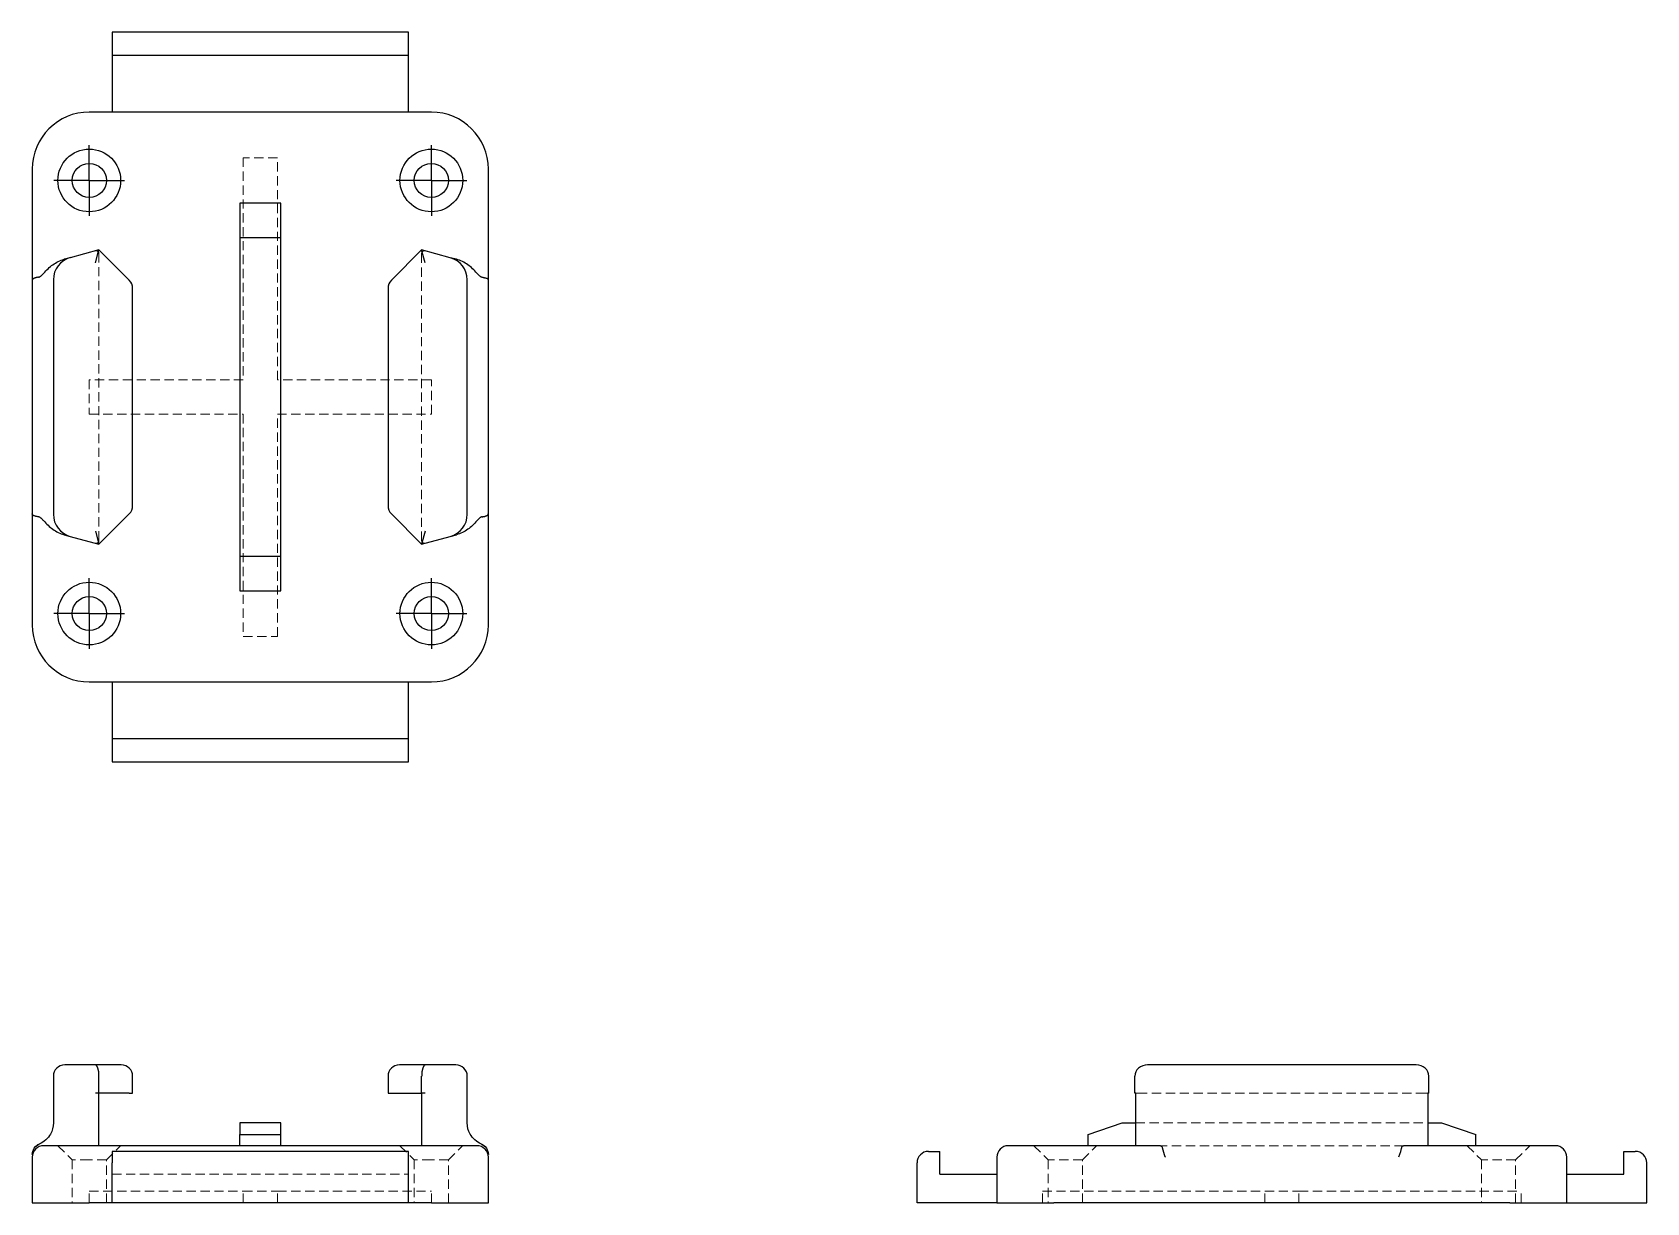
# Model space of a CAD drawing. Header units: millimetres. Extents: x 52 to 273, y 48 to 208.
import ezdxf

# ---------------------------------------------------------------- set-up
doc = ezdxf.new("R2010")
doc.units = ezdxf.units.MM
doc.linetypes.add('HIDDEN', pattern=[1.905, 1.27, -0.635])
doc.layers.add('10', color=7, linetype='Continuous')

# ---------------------------------------------------------------- blocks, each defined once
blk = doc.blocks.new('SW_CENTERMARKSYMBOL_0')
at = {"layer": '10', "color": 0}
for p, q in [((0, 2.5), (0, 4.84375)), ((0, 0), (0, 2.5)), ((-2.5, 0), (-4.84375, 0)), ((0, 0), (-2.5, 0)), ((0, 0), (0, -2.5)), ((0, 0), (2.5, 0)), ((2.5, 0), (4.84375, 0)), ((0, -2.5), (0, -4.84375))]:
    blk.add_line(p, q, dxfattribs=at)
blk = doc.blocks.new('SW_CENTERMARKSYMBOL_1')
at = {"layer": '10', "color": 0}
for p, q in [((0, 2.5), (0, 4.84375)), ((0, 0), (0, 2.5)), ((-2.5, 0), (-4.84375, 0)), ((0, 0), (-2.5, 0)), ((0, 0), (0, -2.5)), ((0, 0), (2.5, 0)), ((2.5, 0), (4.84375, 0)), ((0, -2.5), (0, -4.84375))]:
    blk.add_line(p, q, dxfattribs=at)
blk = doc.blocks.new('SW_CENTERMARKSYMBOL_2')
at = {"layer": '10', "color": 0}
for p, q in [((0, 2.5), (0, 4.84375)), ((0, 0), (0, 2.5)), ((-2.5, 0), (-4.84375, 0)), ((0, 0), (-2.5, 0)), ((0, 0), (0, -2.5)), ((0, 0), (2.5, 0)), ((2.5, 0), (4.84375, 0)), ((0, -2.5), (0, -4.84375))]:
    blk.add_line(p, q, dxfattribs=at)
blk = doc.blocks.new('SW_CENTERMARKSYMBOL_3')
at = {"layer": '10', "color": 0}
for p, q in [((0, 2.5), (0, 4.84375)), ((0, 0), (0, 2.5)), ((-2.5, 0), (-4.84375, 0)), ((0, 0), (-2.5, 0)), ((0, 0), (0, -2.5)), ((0, 0), (2.5, 0)), ((2.5, 0), (4.84375, 0)), ((0, -2.5), (0, -4.84375))]:
    blk.add_line(p, q, dxfattribs=at)

msp = doc.modelspace()

# ---------------------------------------------------------------- linework, layer by layer
at = {"color": 7, "linetype": 'Continuous', "lineweight": 25}
for p, q in [((103.31, 208), (62.69, 208)), ((103.31, 206.44), (103.31, 208)), ((62.69, 206.44), (62.69, 204.88)), ((103.31, 204.88), (103.31, 206.44)), ((62.69, 204.88), (103.31, 204.88)), ((62.69, 204.88), (62.69, 197.06)), ((103.31, 197.06), (103.31, 204.88)), ((106.44, 197.06), (59.56, 197.06)), ((51.75, 189.25), (51.75, 174)), ((114.25, 174), (114.25, 189.25)), ((85.81, 184.56), (80.19, 184.56)), ((80.19, 184.56), (80.19, 179.88)), ((85.81, 179.88), (85.81, 184.56)), ((80.19, 179.88), (85.81, 179.88)), ((80.19, 179.88), (80.19, 136.12)), ((85.81, 136.12), (85.81, 179.88)), ((56.96, 177.1), (56.12, 176.88)), ((60.89, 178.16), (56.96, 177.1)), ((60.42, 176.41), (60.89, 178.16)), ((65.04, 174), (60.89, 178.16)), ((105.11, 178.16), (100.96, 174)), ((105.58, 176.41), (105.11, 178.16)), ((109.04, 177.1), (105.11, 178.16)), ((109.88, 176.88), (109.04, 177.1)), ((51.75, 173.05), (51.75, 142.95)), ((54.64, 174.08), (54.64, 141.92)), ((65.5, 143.1), (65.5, 172.9)), ((100.5, 172.9), (100.5, 143.1)), ((111.36, 141.92), (111.36, 174.08)), ((114.25, 142.95), (114.25, 173.05)), ((51.75, 142), (51.75, 126.75)), ((60.89, 137.84), (65.04, 142)), ((100.96, 142), (105.11, 137.84)), ((114.25, 126.75), (114.25, 142)), ((60.42, 139.59), (60.89, 137.84)), ((105.58, 139.59), (105.11, 137.84)), ((56.12, 139.12), (56.96, 138.9)), ((56.96, 138.9), (60.89, 137.84)), ((105.11, 137.84), (109.04, 138.9)), ((109.04, 138.9), (109.88, 139.12)), ((85.81, 136.12), (80.19, 136.12)), ((80.19, 136.12), (80.19, 131.44)), ((85.81, 131.44), (85.81, 136.12)), ((80.19, 131.44), (85.81, 131.44)), ((59.56, 118.94), (106.44, 118.94)), ((62.69, 118.94), (62.69, 111.12)), ((103.31, 111.12), (103.31, 118.94)), ((103.31, 111.12), (62.69, 111.12)), ((62.69, 111.12), (62.69, 109.56)), ((103.31, 109.56), (103.31, 111.12)), ((62.69, 109.56), (62.69, 108)), ((103.31, 108), (103.31, 109.56)), ((62.69, 108), (103.31, 108)), ((57.36, 66.45), (56.2, 66.45)), ((60.42, 66.45), (57.36, 66.45)), ((63.94, 66.45), (60.42, 66.45)), ((105.58, 66.45), (102.06, 66.45)), ((108.64, 66.45), (105.58, 66.45)), ((109.8, 66.45), (108.64, 66.45)), ((205.41, 66.45), (204.59, 66.45)), ((206.92, 66.45), (205.41, 66.45)), ((239.08, 66.45), (206.92, 66.45)), ((240.59, 66.45), (239.08, 66.45)), ((241.41, 66.45), (240.59, 66.45)), ((54.64, 64.89), (54.64, 58.48)), ((60.89, 62.55), (60.89, 64.89)), ((65.5, 62.55), (65.5, 64.89)), ((100.5, 64.89), (100.5, 62.55)), ((105.11, 62.55), (105.11, 64.89)), ((111.36, 58.48), (111.36, 64.89)), ((202.84, 62.55), (202.84, 64.89)), ((243.16, 62.55), (243.16, 64.89)), ((60.89, 62.55), (60.4, 62.55)), ((65.04, 62.55), (60.89, 62.55)), ((60.89, 55.36), (60.89, 62.55)), ((65.04, 62.55), (65.5, 62.55)), ((100.5, 62.55), (100.96, 62.55)), ((100.96, 62.55), (105.11, 62.55)), ((105.6, 62.55), (105.11, 62.55)), ((105.11, 62.55), (105.11, 55.36)), ((202.98, 62.55), (202.84, 62.55)), ((202.96, 62.55), (202.96, 55.36)), ((243.16, 62.55), (243.02, 62.55)), ((243.04, 55.36), (243.04, 62.55)), ((80.19, 58.48), (80.19, 56.92)), ((85.81, 58.48), (80.19, 58.48)), ((85.81, 56.92), (85.81, 58.48)), ((196.44, 56.92), (201.12, 58.48)), ((201.12, 58.48), (202.96, 58.48)), ((243.04, 58.48), (244.88, 58.48)), ((244.88, 58.48), (249.56, 56.92)), ((59.56, 55.36), (53.31, 55.36)), ((106.44, 55.36), (59.56, 55.36)), ((80.19, 55.36), (80.19, 56.92)), ((80.19, 56.92), (85.81, 56.92)), ((85.81, 55.36), (85.81, 56.92)), ((112.69, 55.36), (106.44, 55.36)), ((191.75, 55.36), (185.5, 55.36)), ((206.03, 55.36), (191.75, 55.36)), ((196.44, 55.36), (196.44, 56.92)), ((254.25, 55.36), (239.97, 55.36)), ((249.56, 55.36), (249.56, 56.92)), ((260.5, 55.36), (254.25, 55.36)), ((51.75, 53.8), (51.75, 47.55)), ((52.26, 55.29), (52.15, 55.19)), ((103.31, 54.58), (62.69, 54.58)), ((62.69, 54.58), (62.69, 53.02)), ((103.31, 53.02), (103.31, 54.58)), ((113.85, 55.19), (113.74, 55.29)), ((114.25, 47.55), (114.25, 53.8)), ((174.56, 54.58), (176.12, 54.58)), ((176.12, 51.45), (176.12, 54.58)), ((183.94, 53.8), (183.94, 47.55)), ((262.06, 47.55), (262.06, 53.8)), ((269.88, 51.45), (269.88, 54.58)), ((269.88, 54.58), (271.44, 54.58)), ((62.69, 47.55), (62.69, 53.02)), ((103.31, 47.55), (103.31, 53.02)), ((173, 47.55), (173, 53.02)), ((176.12, 51.45), (183.94, 51.45)), ((262.06, 51.45), (269.88, 51.45)), ((273, 47.55), (273, 53.02)), ((51.75, 47.55), (59.56, 47.55)), ((62.69, 47.55), (59.56, 47.55)), ((103.31, 47.55), (62.69, 47.55)), ((106.44, 47.55), (103.31, 47.55)), ((106.44, 47.55), (114.25, 47.55)), ((183.94, 47.55), (173, 47.55)), ((183.94, 47.55), (191.75, 47.55)), ((254.25, 47.55), (191.75, 47.55)), ((254.25, 47.55), (262.06, 47.55)), ((262.06, 47.55), (273, 47.55))]:
    msp.add_line(p, q, dxfattribs=at)
at = {"color": 7, "linetype": 'HIDDEN', "lineweight": 18}
for p, q in [((62.69, 206.44), (62.69, 197.06)), ((85.34, 190.81), (80.66, 190.81)), ((80.66, 190.81), (80.66, 160.34)), ((85.34, 160.34), (85.34, 190.81)), ((60.89, 138.35), (60.89, 177.65)), ((105.11, 177.65), (105.11, 138.35)), ((59.56, 160.34), (59.56, 155.66)), ((80.66, 160.34), (59.56, 160.34)), ((106.44, 160.34), (85.34, 160.34)), ((106.44, 155.66), (106.44, 160.34)), ((59.56, 155.66), (80.66, 155.66)), ((80.66, 155.66), (80.66, 125.19)), ((85.34, 125.19), (85.34, 155.66)), ((85.34, 155.66), (106.44, 155.66)), ((80.66, 125.19), (85.34, 125.19)), ((62.69, 109.56), (62.69, 118.94)), ((202.98, 62.55), (203.35, 62.55)), ((242.65, 62.55), (203.35, 62.55)), ((243.02, 62.55), (242.65, 62.55)), ((202.96, 58.48), (243.04, 58.48)), ((52.68, 55.56), (52.58, 55.51)), ((55.27, 55.36), (57.22, 53.41)), ((61.91, 53.41), (63.86, 55.36)), ((102.14, 55.36), (104.09, 53.41)), ((108.78, 53.41), (110.73, 55.36)), ((113.42, 55.51), (113.32, 55.56)), ((189.02, 55.36), (190.97, 53.41)), ((195.66, 53.41), (197.61, 55.36)), ((206.03, 55.36), (239.92, 55.36)), ((248.39, 55.36), (250.34, 53.41)), ((255.03, 53.41), (256.98, 55.36)), ((59.56, 53.41), (57.22, 53.41)), ((57.22, 53.41), (57.22, 47.55)), ((61.91, 53.41), (59.56, 53.41)), ((61.91, 47.55), (61.91, 53.41)), ((106.44, 53.41), (104.09, 53.41)), ((104.09, 53.41), (104.09, 47.55)), ((108.78, 53.41), (106.44, 53.41)), ((108.78, 47.55), (108.78, 53.41)), ((195.66, 53.41), (190.97, 53.41)), ((190.97, 53.41), (190.97, 47.55)), ((195.66, 47.55), (195.66, 53.41)), ((255.03, 53.41), (250.34, 53.41)), ((250.34, 53.41), (250.34, 47.55)), ((255.03, 47.55), (255.03, 53.41)), ((62.69, 51.45), (103.31, 51.45)), ((59.56, 47.55), (59.56, 49.11)), ((59.56, 49.11), (80.66, 49.11)), ((80.66, 47.55), (80.66, 49.11)), ((80.66, 49.11), (85.34, 49.11)), ((85.34, 47.55), (85.34, 49.11)), ((85.34, 49.11), (106.44, 49.11)), ((106.44, 47.55), (106.44, 49.11)), ((190.19, 49.11), (220.66, 49.11)), ((190.19, 47.55), (190.19, 49.11)), ((220.66, 49.11), (225.34, 49.11)), ((220.66, 47.55), (220.66, 49.11)), ((225.34, 47.55), (225.34, 49.11)), ((225.34, 49.11), (255.81, 49.11)), ((255.81, 47.55), (255.81, 49.11))]:
    msp.add_line(p, q, dxfattribs=at)
at = {"color": 7, "linetype": 'Continuous', "lineweight": 25, "flags": 128}
msp.add_lwpolyline([(62.69, 208), (62.69, 207.97), (62.69, 207.88), (62.69, 207.74), (62.69, 207.54), (62.69, 207.31), (62.69, 207.04), (62.69, 206.74), (62.69, 206.44)], dxfattribs=at)
at = {"color": 7, "linetype": 'Continuous', "lineweight": 25}
for centre, radius in [((59.56, 187.69), 4.3), ((106.44, 187.69), 4.3), ((59.56, 187.69), 2.34), ((106.44, 187.69), 2.34), ((59.56, 128.31), 4.3), ((59.56, 128.31), 2.34), ((106.44, 128.31), 4.3), ((106.44, 128.31), 2.34)]:
    msp.add_circle(centre, radius, dxfattribs=at)
for centre, radius, start, end in [((59.56, 189.25), 7.81, 90, 180), ((106.44, 189.25), 7.81, 0, 90), ((57.77, 174.08), 3.13, 105, 180), ((108.23, 174.08), 3.12, 0, 75), ((63.94, 172.9), 1.56, 0, 45), ((102.06, 172.9), 1.56, 135, 180), ((57.77, 141.92), 3.13, 180, 255), ((63.94, 143.1), 1.56, 315, 0), ((102.06, 143.1), 1.56, 180, 225), ((108.23, 141.92), 3.13, 285, 0), ((59.56, 126.75), 7.81, 180, 270), ((106.44, 126.75), 7.81, 270, 0), ((56.2, 64.89), 1.56, 90, 180), ((63.94, 64.89), 1.56, 0, 90), ((102.06, 64.89), 1.56, 90, 180), ((109.8, 64.89), 1.56, 0, 90), ((53.31, 53.8), 1.56, 90, 180), ((112.69, 53.8), 1.56, 0, 90), ((185.5, 53.8), 1.56, 90, 180), ((260.5, 53.8), 1.56, 0, 90), ((174.56, 53.02), 1.56, 90, 180), ((271.44, 53.02), 1.56, 0, 90)]:
    msp.add_arc(centre, radius, start, end, dxfattribs=at)
at = {"color": 7, "linetype": 'HIDDEN', "lineweight": 18}
for centre, start, end in [((60.5, 177.65), 0, 105), ((105.5, 177.65), 75, 180), ((60.5, 138.35), 255, 0), ((105.5, 138.35), 180, 285)]:
    msp.add_arc(centre, 0.391, start, end, dxfattribs=at)
at = {"color": 7, "linetype": 'Continuous', "lineweight": 25}
for centre, major_axis, ratio, start_param, end_param in [((60.42, 64.89), (0, 1.56), 0.298858, 4.712389, 6.283185), ((105.58, 64.89), (0, 1.56), 0.298858, 0, 1.570796), ((204.59, 64.89), (1.74, 0), 0.896575, 1.570796, 3.141593), ((241.41, 64.89), (1.74, 0), 0.896575, 0, 1.570796)]:
    msp.add_ellipse(centre, major_axis=major_axis, ratio=ratio, start_param=start_param, end_param=end_param, dxfattribs=at)
for points, knots in [([(52.6, 174.42), (52.62, 174.43), (52.66, 174.43), (52.72, 174.46), (52.78, 174.48), (52.85, 174.52), (52.96, 174.6), (53.11, 174.75), (53.24, 174.89), (53.31, 174.97)], [0, 0, 0, 0, 0.071819, 0.146291, 0.224396, 0.306985, 0.394778, 0.651657, 1, 1, 1, 1]), ([(53.31, 174.97), (53.69, 175.41), (54.1, 175.8), (54.8, 176.3), (55.05, 176.45), (55.57, 176.7), (55.84, 176.8), (56.12, 176.88)], [0, 0, 0, 0, 0.5, 0.5, 0.75, 0.75, 1, 1, 1, 1]), ([(112.69, 174.97), (112.31, 175.41), (111.9, 175.8), (111.2, 176.29), (110.95, 176.44), (110.43, 176.7), (110.16, 176.8), (109.88, 176.88)], [0, 0, 0, 0, 0.5, 0.5, 0.75, 0.75, 1, 1, 1, 1]), ([(112.69, 174.97), (112.72, 174.93), (112.79, 174.85), (112.89, 174.75), (112.98, 174.66), (113.07, 174.58), (113.17, 174.51), (113.29, 174.45), (113.37, 174.43), (113.4, 174.42)], [0, 0, 0, 0, 0.173687, 0.326551, 0.458828, 0.570885, 0.728527, 0.869993, 1, 1, 1, 1]), ([(52.6, 174.42), (52.56, 174.42), (52.49, 174.41), (52.39, 174.39), (52.29, 174.37), (52.21, 174.35), (52.13, 174.32), (52.06, 174.3), (52, 174.28), (51.95, 174.25), (51.9, 174.22), (51.86, 174.2), (51.83, 174.17), (51.8, 174.14), (51.78, 174.11), (51.77, 174.08), (51.76, 174.06), (51.75, 174.03), (51.75, 174.01), (51.75, 174)], [0, 0, 0, 0, 0.072067, 0.142476, 0.211238, 0.278347, 0.343795, 0.407576, 0.46969, 0.530144, 0.588951, 0.646114, 0.701628, 0.755488, 0.807691, 0.858235, 0.907126, 0.954375, 1, 1, 1, 1]), ([(113.4, 174.42), (113.44, 174.42), (113.51, 174.41), (113.61, 174.39), (113.7, 174.37), (113.82, 174.34), (113.96, 174.3), (114.09, 174.24), (114.18, 174.17), (114.24, 174.09), (114.25, 174.03), (114.25, 174)], [0, 0, 0, 0, 0.069115, 0.138498, 0.20817, 0.278156, 0.419715, 0.562511, 0.706714, 0.85249, 1, 1, 1, 1]), ([(52.6, 141.58), (52.56, 141.58), (52.49, 141.59), (52.39, 141.61), (52.3, 141.63), (52.18, 141.66), (52.04, 141.7), (51.91, 141.76), (51.82, 141.83), (51.76, 141.91), (51.75, 141.97), (51.75, 142)], [0, 0, 0, 0, 0.069115, 0.138498, 0.20817, 0.278156, 0.419715, 0.562511, 0.706714, 0.85249, 1, 1, 1, 1]), ([(113.4, 141.58), (113.44, 141.58), (113.51, 141.59), (113.61, 141.61), (113.71, 141.63), (113.79, 141.65), (113.87, 141.68), (113.94, 141.7), (114, 141.72), (114.05, 141.75), (114.1, 141.78), (114.14, 141.8), (114.17, 141.83), (114.2, 141.86), (114.22, 141.89), (114.23, 141.92), (114.24, 141.94), (114.25, 141.97), (114.25, 141.99), (114.25, 142)], [0, 0, 0, 0, 0.072067, 0.142476, 0.211238, 0.278347, 0.343795, 0.407576, 0.46969, 0.530144, 0.588951, 0.646114, 0.701628, 0.755488, 0.807691, 0.858235, 0.907126, 0.954375, 1, 1, 1, 1]), ([(53.31, 141.03), (53.28, 141.07), (53.21, 141.15), (53.11, 141.25), (53.02, 141.34), (52.93, 141.42), (52.83, 141.49), (52.71, 141.55), (52.63, 141.57), (52.6, 141.58)], [0, 0, 0, 0, 0.1736869, 0.3265509, 0.458828, 0.5708852, 0.7285268, 0.8699932, 1, 1, 1, 1]), ([(53.31, 141.03), (53.69, 140.59), (54.1, 140.2), (54.8, 139.71), (55.05, 139.56), (55.57, 139.3), (55.84, 139.2), (56.12, 139.12)], [0, 0, 0, 0, 0.5, 0.5, 0.75, 0.75, 1, 1, 1, 1]), ([(112.69, 141.03), (112.31, 140.59), (111.9, 140.2), (111.2, 139.7), (110.95, 139.55), (110.43, 139.3), (110.16, 139.2), (109.88, 139.12)], [0, 0, 0, 0, 0.5, 0.5, 0.75, 0.75, 1, 1, 1, 1]), ([(113.4, 141.58), (113.38, 141.57), (113.34, 141.57), (113.28, 141.54), (113.22, 141.52), (113.15, 141.48), (113.04, 141.4), (112.89, 141.25), (112.76, 141.11), (112.69, 141.03)], [0, 0, 0, 0, 0.071819, 0.146291, 0.224396, 0.306985, 0.394778, 0.651657, 1, 1, 1, 1]), ([(54.64, 58.48), (54.64, 57.95), (54.33, 56.72), (53.36, 55.86), (52.71, 55.59)], [-1.177394, -1.177394, -1.177394, -1.177394, -0.672796, 0, 0, 0, 0]), ([(113.29, 55.59), (112.64, 55.86), (111.67, 56.72), (111.36, 57.95), (111.36, 58.48)], [-1.177394, -1.177394, -1.177394, -1.177394, -0.504597, 0, 0, 0, 0]), ([(51.75, 54.15), (51.75, 54.45), (51.84, 54.76), (52.18, 55.27), (52.43, 55.47), (52.71, 55.59)], [0, 0, 0, 0, 0.5, 0.5, 1, 1, 1, 1]), ([(52.58, 55.51), (52.52, 55.48), (52.44, 55.45), (52.37, 55.39), (52.36, 55.38)], [0, 0, 0, 0, 0.826035, 1, 1, 1, 1]), ([(113.29, 55.59), (113.57, 55.47), (113.82, 55.27), (114.16, 54.76), (114.25, 54.45), (114.25, 54.15)], [0, 0, 0, 0, 0.5, 0.5, 1, 1, 1, 1]), ([(113.64, 55.38), (113.63, 55.39), (113.56, 55.45), (113.48, 55.48), (113.42, 55.51)], [0, 0, 0, 0, 0.173965, 1, 1, 1, 1]), ([(206.58, 55.19), (206.57, 55.2), (206.57, 55.22), (206.54, 55.24), (206.52, 55.27), (206.48, 55.29), (206.4, 55.32), (206.25, 55.35), (206.11, 55.36), (206.03, 55.36)], [0, 0, 0, 0, 0.071819, 0.146291, 0.224396, 0.306985, 0.394778, 0.651657, 1, 1, 1, 1]), ([(239.97, 55.36), (239.93, 55.36), (239.85, 55.36), (239.75, 55.35), (239.66, 55.33), (239.58, 55.31), (239.51, 55.28), (239.45, 55.24), (239.43, 55.2), (239.42, 55.19)], [0, 0, 0, 0, 0.173687, 0.326551, 0.458828, 0.570885, 0.728527, 0.869993, 1, 1, 1, 1]), ([(206.58, 55.19), (206.58, 55.17), (206.59, 55.13), (206.61, 55.06), (206.63, 54.98), (206.65, 54.9), (206.68, 54.82), (206.7, 54.73), (206.72, 54.65), (206.75, 54.56), (206.78, 54.47), (206.8, 54.38), (206.83, 54.29), (206.86, 54.2), (206.89, 54.12), (206.92, 54.03), (206.94, 53.95), (206.97, 53.87), (206.99, 53.82), (207, 53.8)], [0, 0, 0, 0, 0.072067, 0.142476, 0.211238, 0.278347, 0.343795, 0.407576, 0.46969, 0.530144, 0.588951, 0.646114, 0.701628, 0.755488, 0.807691, 0.858235, 0.907126, 0.954375, 1, 1, 1, 1]), ([(239.42, 55.19), (239.42, 55.17), (239.41, 55.13), (239.39, 55.06), (239.37, 54.99), (239.34, 54.87), (239.3, 54.72), (239.24, 54.51), (239.17, 54.28), (239.09, 54.04), (239.03, 53.88), (239, 53.8)], [0, 0, 0, 0, 0.069115, 0.138498, 0.20817, 0.278156, 0.419715, 0.562511, 0.706714, 0.85249, 1, 1, 1, 1])]:
    msp.add_open_spline(points, degree=3, knots=knots, dxfattribs=at)
for points in [[(51.75, 174), (51.75, 173.74), (51.75, 173.39), (51.75, 173.05)], [(114.25, 173.05), (114.25, 173.39), (114.25, 173.74), (114.25, 174)], [(51.75, 142.95), (51.75, 142.61), (51.75, 142.26), (51.75, 142)], [(114.25, 142), (114.25, 142.26), (114.25, 142.61), (114.25, 142.95)]]:
    msp.add_open_spline(points, degree=3, dxfattribs=at)

# ---------------------------------------------------------------- block references
at = {"layer": '10'}
for name, p in [('SW_CENTERMARKSYMBOL_2', (59.56, 187.69)), ('SW_CENTERMARKSYMBOL_1', (106.44, 187.69)), ('SW_CENTERMARKSYMBOL_0', (59.56, 128.31)), ('SW_CENTERMARKSYMBOL_3', (106.44, 128.31))]:
    msp.add_blockref(name, p, dxfattribs=at)

doc.saveas('drawing.dxf')
